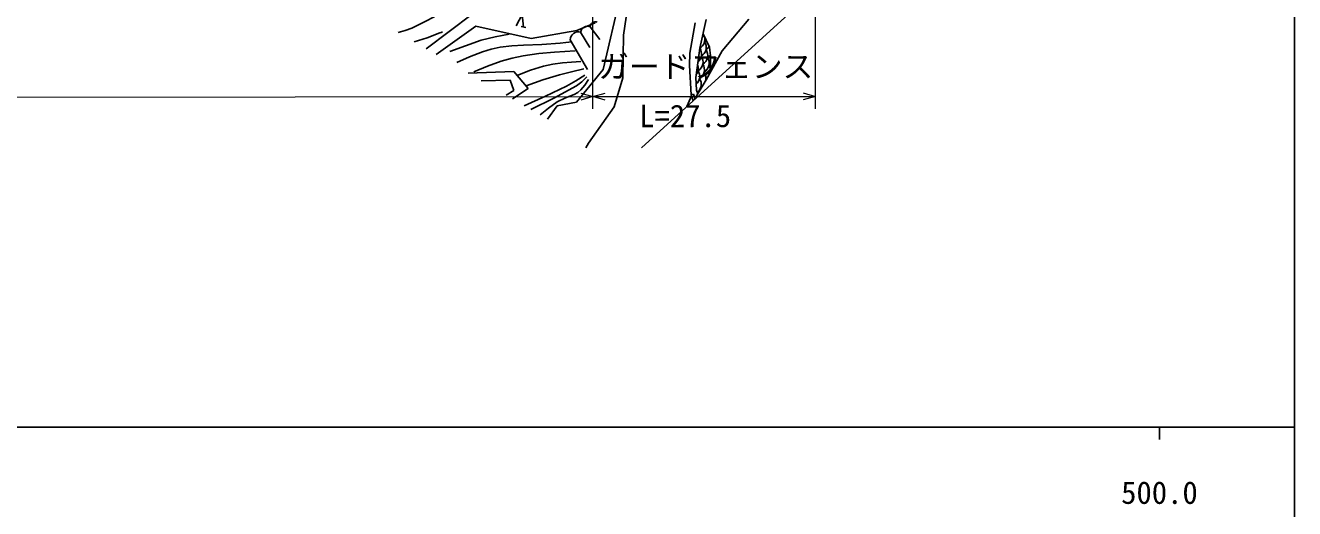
# Model space of a CAD drawing. Units: millimetres, scale not verified. Extents: x 40000 to 680000, y 20000 to 380000.
# Drawn here: x 475704 to 579000, y 198357 to 237724 of the extents above; entities that cross this region are included whole.
import ezdxf
from ezdxf.enums import TextEntityAlignment as Align

# ---------------------------------------------------------------- set-up
doc = ezdxf.new("R2010")
doc.units = ezdxf.units.MM
doc.header["$LTSCALE"] = 1000
for name, color, linetype, lineweight in [('M-BGD', 7, 'Continuous', 25), ('M-BGD-HTXT', 7, 'Continuous', 13), ('M-BMK-HTXT', 7, 'Continuous', 13), ('M-TTL-BAND', 7, 'Continuous', 25)]:
    doc.layers.add(name, color=color, linetype=linetype, lineweight=lineweight)
doc.styles.add('ＭＳ ゴシック', font='')
doc.styles.get('ＭＳ ゴシック').set_extended_font_data('MS Gothic')

msp = doc.modelspace()

# ---------------------------------------------------------------- linework, layer by layer
at = {"layer": 'M-BGD'}
for p, q in [((522736, 234120), (524289, 240879)), ((508321, 235813), (514060, 240153)), ((524387, 236939), (524907, 240412)), ((509124, 235347), (512363, 237669)), ((512363, 237669), (516879, 236643)), ((516045, 237622), (516438, 237546)), ((520578, 237296), (522068, 237920)), ((521676, 237602), (522442, 236577)), ((529772, 235466), (530214, 237932)), ((531117, 238206), (530594, 235860)), ((534584, 238234), (532406, 235649)), ((516879, 236643), (520578, 237296)), ((520891, 237169), (521642, 235914)), ((524321, 233454), (524387, 236939)), ((531378, 235957), (530858, 237042)), ((520040, 236545), (521445, 234140)), ((530594, 235860), (530272, 233475)), ((532406, 235649), (531108, 233278)), ((531378, 235957), (531471, 235251)), ((529751, 234456), (529772, 235466)), ((531471, 235251), (531453, 233908)), ((515446, 233955), (511750, 233823)), ((516626, 232586), (515446, 233955)), ((520566, 231470), (522736, 234120)), ((523633, 231078), (524321, 233454)), ((529889, 232057), (529751, 234456)), ((530272, 233475), (530319, 232452)), ((512799, 233214), (515158, 233250)), ((515456, 232432), (514835, 232032)), ((515158, 233250), (515456, 232432)), ((515357, 231729), (516626, 232586)), ((531108, 233278), (530288, 231933)), ((530319, 232452), (530421, 232151)), ((518972, 231165), (520566, 231470)), ((529545, 231119), (529907, 231978)), ((529881, 232054), (530070, 232119)), ((530047, 231575), (529881, 232054)), ((530207, 231722), (530070, 232119)), ((530288, 231933), (530141, 231892)), ((518195, 230081), (518972, 231165)), ((521543, 228137), (523633, 231078)), ((521322, 227753), (521543, 228137))]:
    msp.add_line(p, q, dxfattribs=at)
for points in [[(514644, 240837), (513095, 240167), (511513, 239550), (510559, 239190), (509630, 238774), (508408, 238108), (507164, 237499), (506612, 237306), (506039, 237138)], [(515650, 237698), (516139, 238619), (516249, 237582)], [(507339, 236384), (508393, 236720), (509429, 237115), (509531, 237156), (509643, 237200)], [(515069, 237010), (513928, 236790), (512795, 236511), (511529, 236053), (510256, 235608)], [(510817, 234702), (511848, 235168), (512898, 235577), (513604, 235785), (514336, 235937), (515280, 236059), (516238, 236121), (517733, 236173), (519234, 236285), (519701, 236337), (520168, 236391)], [(512205, 233942), (513309, 234406), (514432, 234814), (515307, 235054), (516208, 235238), (517484, 235421), (518775, 235546), (519610, 235606), (520456, 235660)], [(515776, 233681), (516821, 234068), (517878, 234396), (518636, 234560), (519417, 234667), (520156, 234731), (520899, 234777)], [(516299, 231182), (518032, 231946), (519750, 232769), (520501, 233206), (521237, 233668)], [(516467, 232810), (517813, 233288), (519176, 233707), (520155, 233952), (521151, 234175)], [(516834, 230871), (518706, 231806), (520555, 232797), (520983, 233136), (521392, 233521)], [(521536, 233309), (521245, 232860), (520917, 232463), (520663, 232255), (520365, 232090), (519663, 231815), (518977, 231482), (518271, 230982), (517593, 230430)]]:
    msp.add_lwpolyline(points, dxfattribs=at)
for centre, radius, start, end in [((521446, 237091), 560, 65.72485, 171.98506), ((522107, 237581), 431, 70.91928, 177.17948), ((520700, 236538), 660, 73.12188, 179.38208), ((530156, 236578), 841, 301.34926, 17.76848), ((529892, 235396), 841, 311.16339, 33.47634), ((530275, 235931), 841, 301.34926, 33.47634), ((530395, 235283), 841, 301.34926, 33.47634), ((530539, 237113), 841, 301.34926, 313.35968), ((530659, 236466), 841, 301.34926, 326.25421), ((529628, 234213), 841, 323.49662, 21.14311), ((530011, 234748), 841, 301.34926, 33.47634), ((530131, 234101), 841, 301.34926, 33.47634), ((530514, 234636), 841, 301.34926, 33.47634), ((530778, 235819), 841, 301.34926, 324.27727), ((530897, 235171), 841, 301.34926, 312.11277), ((529747, 233566), 841, 310.80983, 33.47634), ((530250, 233453), 841, 340.32087, 33.47634), ((530633, 233989), 841, 11.96447, 33.47634), ((529867, 232918), 841, 308.08824, 33.47634), ((530250, 233453), 841, 301.34926, 316.95812)]:
    msp.add_arc(centre, radius, start, end, dxfattribs=at)
at = {"layer": 'M-BGD-HTXT'}
for p, q in [((521898, 230922), (521891, 239590)), ((540008, 230938), (540001, 239361)), ((136308, 231590), (521897, 231922)), ((521897, 231922), (540007, 231938))]:
    msp.add_line(p, q, dxfattribs=at)
for points in [[(520897, 232209), (521897, 231922), (520898, 231636)], [(522898, 231635), (521897, 231922), (522897, 232208)], [(539007, 232224), (540007, 231938), (539007, 231652)]]:
    msp.add_lwpolyline(points, dxfattribs=at)
at = {"layer": 'M-BMK-HTXT'}
msp.add_line((525851, 227757), (543857, 244143), dxfattribs=at)
at = {"layer": 'M-TTL-BAND'}
for p, q in [((579000, 20000), (579000, 370000)), ((40000, 205000), (579000, 205000)), ((568000, 205000), (568000, 204000))]:
    msp.add_line(p, q, dxfattribs=at)

# ---------------------------------------------------------------- texts
at = {"layer": 'M-BGD-HTXT', "style": 'ＭＳ ゴシック'}
for s, p in [('ガードフェンス', (522326, 232900)), ('L=27.5', (525663, 228878))]:
    msp.add_text(s, height=1833, rotation=0.049, dxfattribs=at).set_placement(p, align=Align.BOTTOM_LEFT)
at = {"layer": 'M-TTL-BAND', "style": 'ＭＳ ゴシック'}
msp.add_text('500.0', height=1833, dxfattribs=at).set_placement((568000, 198195), align=Align.BOTTOM_CENTER)
msp.add_text('500.0', height=1833, dxfattribs=at).set_placement((568000, 198195), align=Align.BOTTOM_CENTER)

doc.saveas('drawing.dxf')
